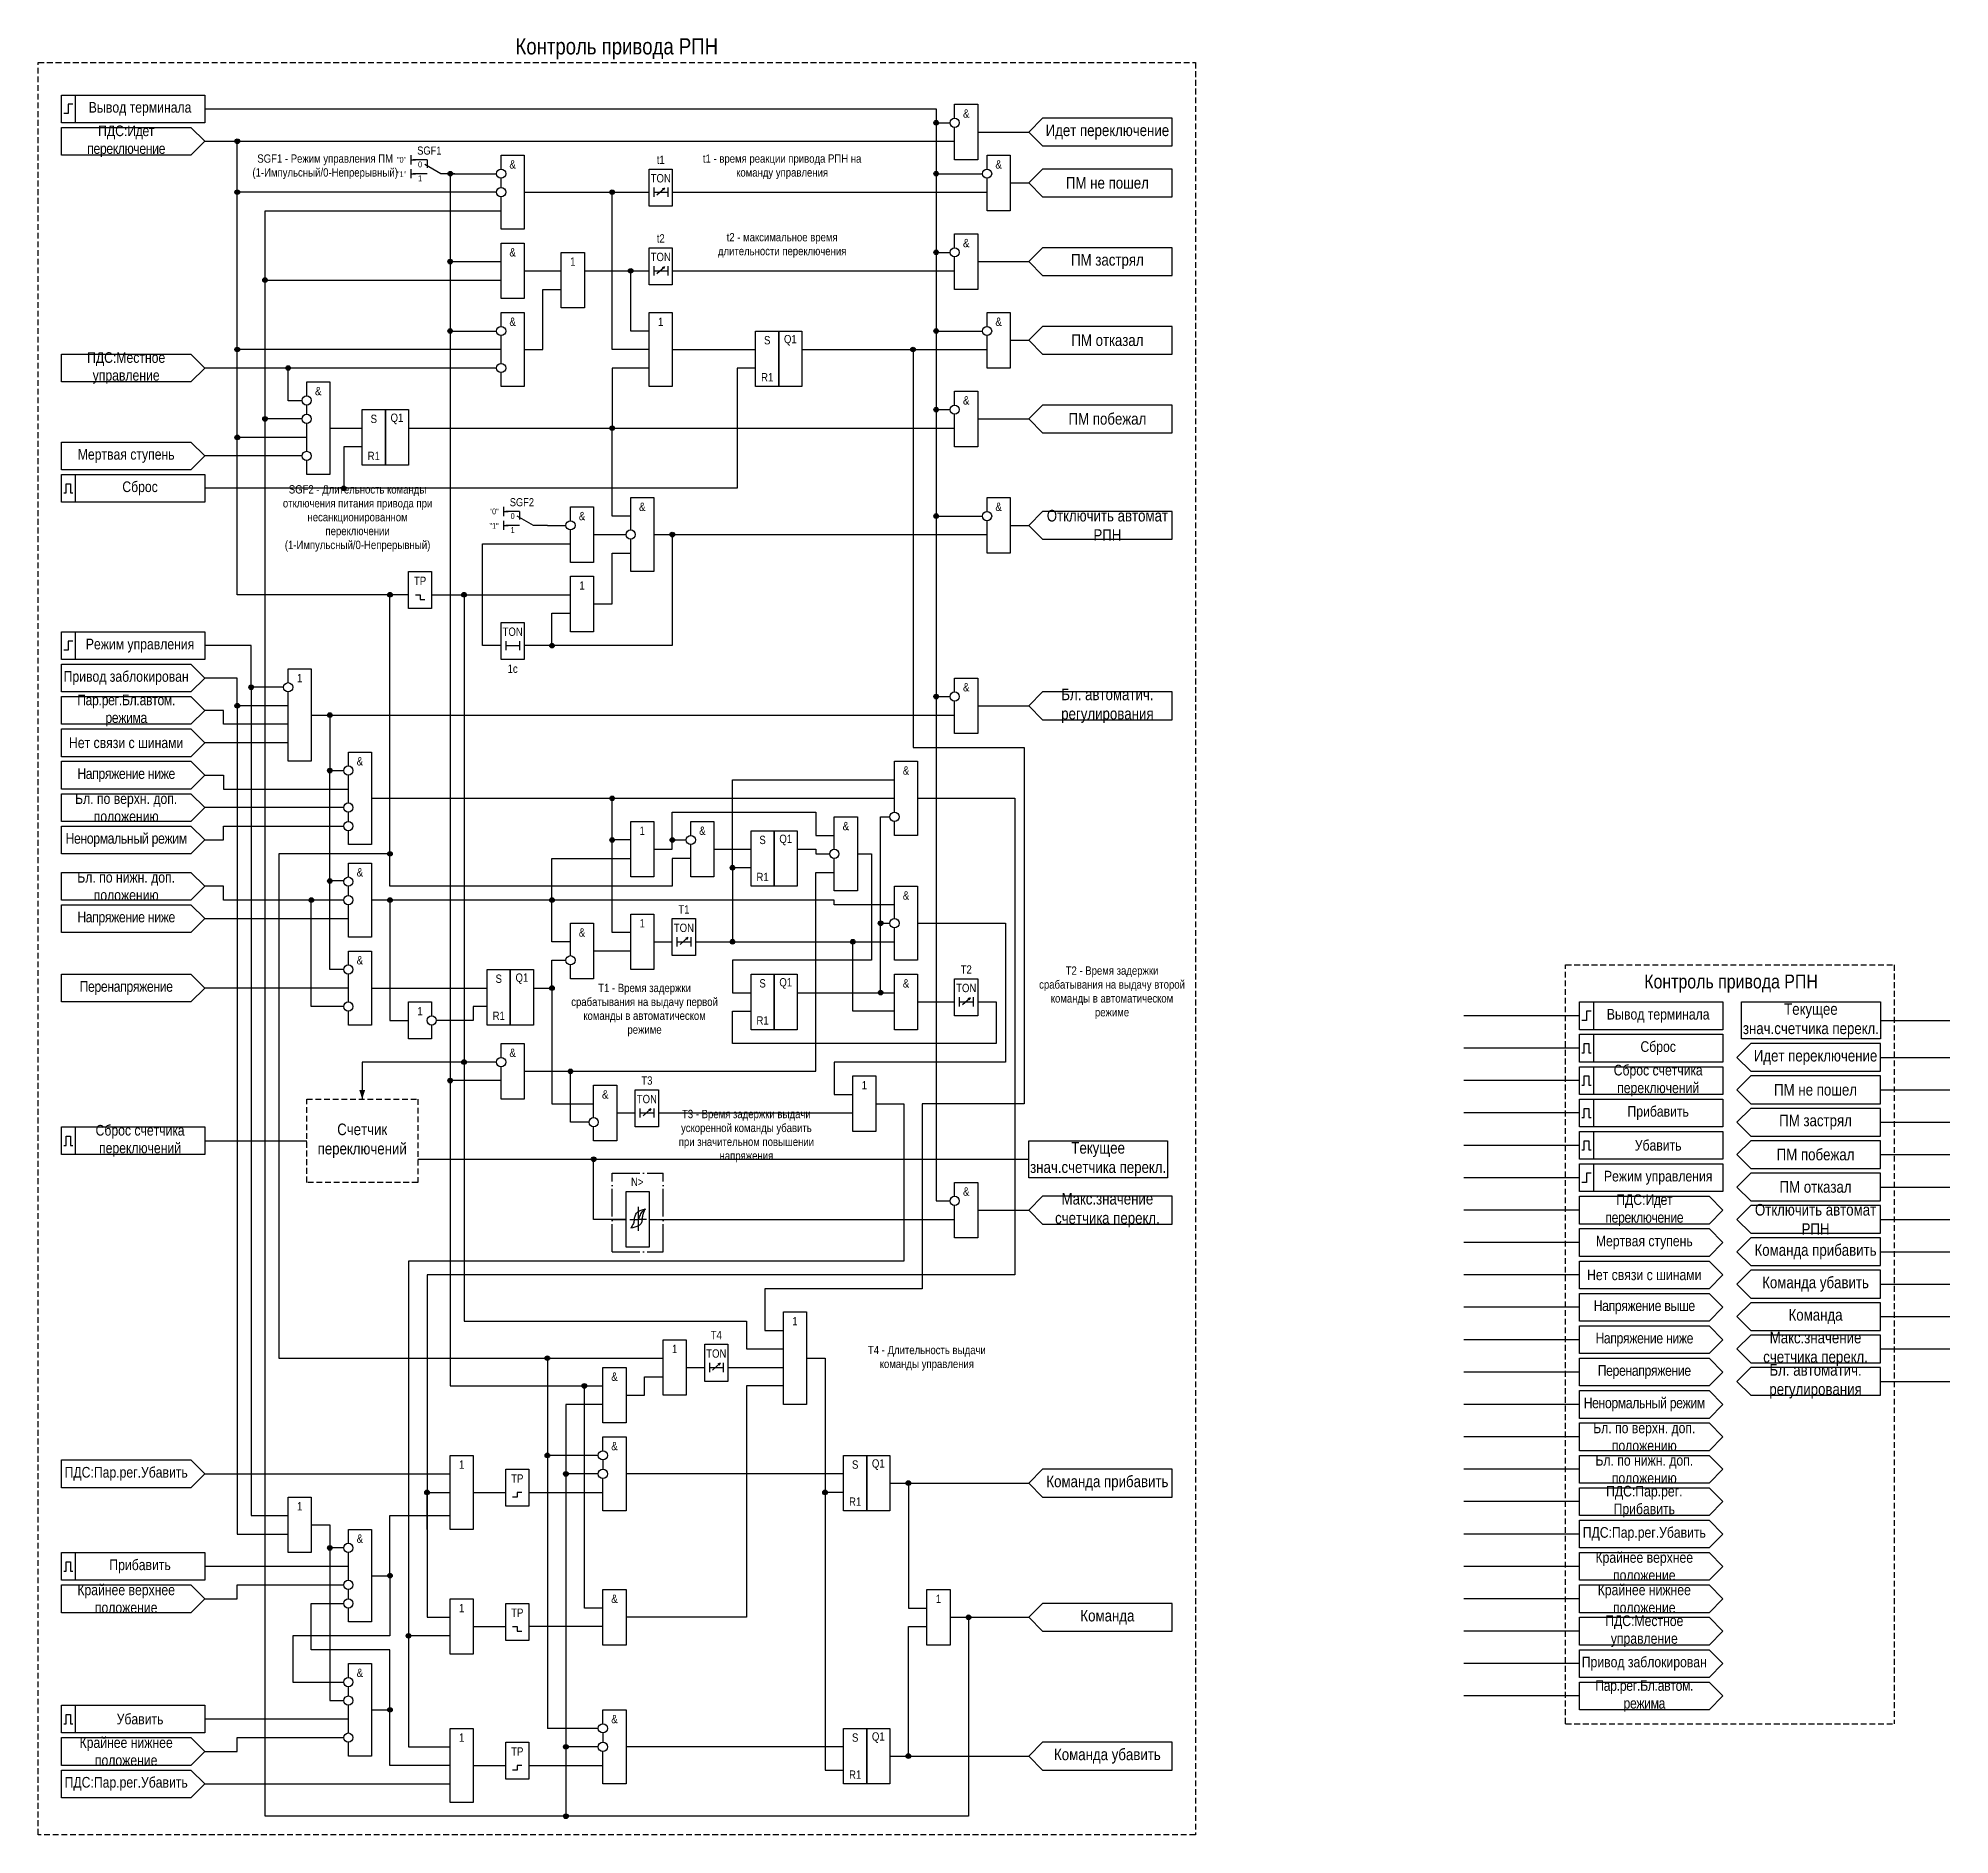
# Model space of a CAD drawing. Header units: millimetres. Extents: x 0 to 413, y 0 to 388.
import ezdxf
from ezdxf.enums import TextEntityAlignment as Align

# ---------------------------------------------------------------- set-up
doc = ezdxf.new("R2010")
doc.units = ezdxf.units.MM
doc.linetypes.add('ACAD_ISO04W100', pattern=[30, 24, -3, 0, -3])
doc.linetypes.add('штриховая2', pattern=[0.375, 0.25, -0.125])
for name, color, linetype in [('0 @ 1 (1)', 7, 'Continuous'), ('0 @ 1 (2)', 7, 'Continuous'), ('Основная', 7, 'Continuous')]:
    doc.layers.add(name, color=color, linetype=linetype)
doc.layers.add('TEXT', color=7, linetype='Continuous', lineweight=25)
doc.styles.add('1.8_Gost_RD', font='ARIALN.TTF', dxfattribs={"height": 1.8})
doc.styles.add('2.5_Gost_RD', font='ARIALN.TTF', dxfattribs={"height": 2.5})
doc.styles.add('3.5_Gost_RD', font='ARIALN.TTF', dxfattribs={"height": 3.5})
doc.styles.add('Вывод', font='ARIALN.TTF', dxfattribs={"height": 2.5})
doc.styles.add('Компонент', font='ARIALN.TTF', dxfattribs={"height": 3.5})

# ---------------------------------------------------------------- blocks, each defined once
blk = doc.blocks.new('Точка')
at = {"ltscale": 100}
h = blk.add_hatch(color=256, dxfattribs=at)
h.dxf.hatch_style = 1
edge = h.paths.add_edge_path()
edge.add_arc((0, 0), 0.5, 0, 360)
blk.add_circle((0, 0), 0.5, dxfattribs=at)
blk = doc.blocks.new('*U958')
at = {"layer": 'Основная', "color": 0}
blk.add_line((0, 0), (7, 4), dxfattribs=at)
at = {"layer": 'Основная', "ltscale": 0.35}
blk.add_line((6, 6), (6, 2.5), dxfattribs=at)
blk = doc.blocks.new('*U985')
at = {"layer": 'Основная', "color": 0}
for p, q in [((-3, 6), (-9, 6)), ((-3, 0), (-9, 0)), ((9, 0), (3, 0))]:
    blk.add_line(p, q, dxfattribs=at)
at = {"layer": 'Основная', "ltscale": 0.25, "xscale": -1}
blk.add_blockref('*U958', (3, 0), dxfattribs=at)
at = {"layer": 'Основная'}
for tag, height, style, p in [('ОУ', 3.5, 'Компонент', (-2, 10)), ('В1', 2.5, 'Вывод', (-14, 6)), ('В2', 2.5, 'Вывод', (-6, 4)), ('В3', 2.5, 'Вывод', (-6, -2))]:
    blk.add_attdef(tag, text='', height=height, dxfattribs=dict(at, style=style)).set_placement(p, align=Align.MIDDLE_CENTER)
blk = doc.blocks.new('*U1019')
at = {"ltscale": 0.25}
blk.add_line((0, 0), (3, 0), dxfattribs=at)
blk.add_lwpolyline([(2, 0, 1.3, 0, 0), (4, 0, 0, 0, 0)], format="xyseb", dxfattribs=at)
blk = doc.blocks.new('*U892')
at = {"layer": 'Основная', "linetype": 'ACAD_ISO04W100', "ltscale": 0.25}
for p, q in [((0, 0), (11, 0)), ((0, -17), (0, 0)), ((11, -17), (11, 0)), ((0, -17), (11, -17))]:
    blk.add_line(p, q, dxfattribs=at)
at = {"layer": 'Основная', "style": 'Компонент'}
blk.add_attdef('ОУ', text='', height=3.5, dxfattribs=at).set_placement((11, 0), align=Align.MIDDLE_CENTER)

msp = doc.modelspace()

# ---------------------------------------------------------------- linework, layer by layer
at = {"ltscale": 100}
for p, q in [((194, 370), (197, 370)), ((203, 368), (214, 368)), ((33, 363), (5, 363)), ((80.5, 363), (80.5, 361)), ((80.5, 362), (81.5, 362)), ((80.5, 360), (80.5, 358)), ((80.5, 359), (81.5, 359)), ((194, 359), (204, 359)), ((210, 357), (214, 357)), ((89, 340), (100, 340)), ((194, 342), (197, 342)), ((203, 340), (214, 340)), ((49, 336), (100, 336)), ((105, 338), (113, 338)), ((118, 338), (132, 338)), ((89, 325), (99, 325)), ((194, 325), (204, 325)), ((210, 323), (214, 323)), ((194, 308), (197, 308)), ((203, 306), (214, 306)), ((100.5, 287), (100.5, 285)), ((100.5, 286), (101.5, 286)), ((194, 285), (204, 285)), ((100.5, 284), (100.5, 282)), ((100.5, 283), (101.5, 283)), ((210, 283), (214, 283)), ((82.5, 267), (83.5, 267)), ((85, 268), (115, 268)), ((194, 246), (197, 246)), ((203, 244), (214, 244)), ((133, 193), (137, 193)), ((190, 180), (198, 180)), ((333, 177), (308, 177)), ((398, 176), (413, 176)), ((333, 170), (308, 170)), ((398, 168), (413, 168)), ((333, 163), (308, 163)), ((398, 161), (413, 161)), ((125, 156), (129, 156)), ((333, 156), (308, 156)), ((398, 154), (413, 154)), ((333, 149), (308, 149)), ((398, 147), (413, 147)), ((398, 147), (413, 147)), ((333, 142), (308, 142)), ((127, 127), (127, 139)), ((127, 139), (132, 139)), ((132, 139), (132, 133)), ((398, 140), (413, 140)), ((398, 140), (413, 140)), ((124, 133), (127, 133)), ((132, 133), (132, 127)), ((333, 135), (308, 135)), ((398, 133), (413, 133)), ((361, 132), (333, 132)), ((132, 127), (127, 127)), ((333, 128), (308, 128)), ((361, 125), (333, 125)), ((398, 126), (413, 126)), ((333, 121), (308, 121)), ((361, 118), (333, 118)), ((398, 119), (413, 119)), ((333, 114), (308, 114)), ((398, 112), (413, 112)), ((361, 111), (333, 111)), ((333, 107), (308, 107)), ((361, 104), (333, 104)), ((398, 105), (413, 105)), ((140, 101), (144, 101)), ((333, 100), (308, 100)), ((361, 97), (333, 97)), ((398, 98), (413, 98)), ((333, 93), (308, 93)), ((361, 90), (333, 90)), ((333, 86), (308, 86)), ((361, 83), (333, 83)), ((333, 79), (308, 79)), ((361, 76), (333, 76)), ((84, 66), (84, 74)), ((84, 74), (89, 74)), ((103.5, 73), (102.5, 73)), ((333, 72), (308, 72)), ((361, 69), (333, 69)), ((333, 65), (308, 65)), ((361, 62), (333, 62)), ((333, 58), (308, 58)), ((361, 55), (333, 55)), ((333, 51), (308, 51)), ((361, 48), (333, 48)), ((103.5, 44), (104.5, 44)), ((333, 44), (308, 44)), ((361, 41), (333, 41)), ((333, 37), (308, 37)), ((361, 34), (333, 34)), ((333, 30), (308, 30)), ((103.5, 14), (102.5, 14))]:
    msp.add_line(p, q, dxfattribs=at)
at = {"color": 7, "ltscale": 100}
for p, q in [((133.67, 354.41), (135.34, 355.9)), ((135.34, 355.9), (134.82, 355.68)), ((135.34, 355.9), (135.08, 355.43)), ((133.67, 337.41), (135.34, 338.9)), ((135.34, 338.9), (134.82, 338.68)), ((135.34, 338.9), (135.08, 338.43)), ((138.67, 192.41), (140.34, 193.9)), ((140.34, 193.9), (139.82, 193.68)), ((140.34, 193.9), (140.08, 193.43)), ((199.67, 179.41), (201.34, 180.9)), ((201.34, 180.9), (200.82, 180.68)), ((201.34, 180.9), (201.08, 180.43)), ((130.67, 155.41), (132.34, 156.9)), ((132.34, 156.9), (131.82, 156.68)), ((132.34, 156.9), (132.08, 156.43)), ((127.79, 133), (129.6, 133)), ((131.42, 133), (129.6, 133)), ((145.67, 100.41), (147.34, 101.9)), ((147.34, 101.9), (146.82, 101.68)), ((147.34, 101.9), (147.08, 101.43))]:
    msp.add_line(p, q, dxfattribs=at)
at = {"linetype": 'штриховая2', "ltscale": 5}
for p, q in [((330, 188), (401, 188)), ((330, 24), (330, 188)), ((401, 188), (401, 24)), ((330, 24), (401, 24))]:
    msp.add_line(p, q, dxfattribs=at)
msp.add_line((129.6, 135.72), (129.6, 130.52))
for points in [[(0, 383), (250, 383), (250, 0), (0, 0)], [(82, 141), (58, 141), (58, 159), (82, 159)]]:
    msp.add_lwpolyline(points, close=True, dxfattribs=at)
at = {"ltscale": 100}
for points in [[(5, 376), (8, 376), (8, 370), (5, 370)], [(5, 376), (36, 376), (36, 370), (5, 370)], [(245, 365), (245, 371), (217, 371), (214, 368), (217, 365)], [(132, 360), (137, 360), (137, 352), (132, 352)], [(245, 354), (245, 360), (217, 360), (214, 357), (217, 354)], [(132, 343), (137, 343), (137, 335), (132, 335)], [(245, 337), (245, 343), (217, 343), (214, 340), (217, 337)], [(155, 325), (160, 325), (160, 313), (155, 313)], [(160, 325), (165, 325), (165, 313), (160, 313)], [(245, 320), (245, 326), (217, 326), (214, 323), (217, 320)], [(70, 308), (75, 308), (75, 296), (70, 296)], [(75, 308), (80, 308), (80, 296), (75, 296)], [(245, 303), (245, 309), (217, 309), (214, 306), (217, 303)], [(5, 294), (8, 294), (8, 288), (5, 288)], [(5, 294), (36, 294), (36, 288), (5, 288)], [(245, 280), (245, 286), (217, 286), (214, 283), (217, 280)], [(80, 273), (85, 273), (85, 265), (80, 265)], [(100, 262), (105, 262), (105, 254), (100, 254)], [(5, 260), (8, 260), (8, 254), (5, 254)], [(5, 260), (36, 260), (36, 254), (5, 254)], [(245, 241), (245, 247), (217, 247), (214, 244), (217, 241)], [(154, 217), (159, 217), (159, 205), (154, 205)], [(159, 217), (164, 217), (164, 205), (159, 205)], [(137, 198), (142, 198), (142, 190), (137, 190)], [(97, 187), (102, 187), (102, 175), (97, 175)], [(102, 187), (107, 187), (107, 175), (102, 175)], [(154, 186), (159, 186), (159, 174), (154, 174)], [(159, 186), (164, 186), (164, 174), (159, 174)], [(198, 185), (203, 185), (203, 177), (198, 177)], [(333, 180), (336, 180), (336, 174), (333, 174)], [(333, 180), (364, 180), (364, 174), (333, 174)], [(368, 180), (398, 180), (398, 172), (368, 172)], [(333, 173), (336, 173), (336, 167), (333, 167)], [(333, 173), (364, 173), (364, 167), (333, 167)], [(398, 165), (398, 171), (370, 171), (367, 168), (370, 165)], [(333, 166), (336, 166), (336, 160), (333, 160)], [(333, 166), (364, 166), (364, 160), (333, 160)], [(398, 158), (398, 164), (370, 164), (367, 161), (370, 158)], [(129, 161), (134, 161), (134, 153), (129, 153)], [(333, 159), (336, 159), (336, 153), (333, 153)], [(333, 159), (364, 159), (364, 153), (333, 153)], [(398, 151), (398, 157), (370, 157), (367, 154), (370, 151)], [(5, 153), (8, 153), (8, 147), (5, 147)], [(5, 153), (36, 153), (36, 147), (5, 147)], [(214, 150), (244, 150), (244, 142), (214, 142)], [(333, 152), (336, 152), (336, 146), (333, 146)], [(333, 152), (364, 152), (364, 146), (333, 146)], [(398, 144), (398, 150), (370, 150), (367, 147), (370, 144)], [(333, 145), (336, 145), (336, 139), (333, 139)], [(333, 145), (364, 145), (364, 139), (333, 139)], [(398, 137), (398, 143), (370, 143), (367, 140), (370, 137)], [(245, 132), (245, 138), (217, 138), (214, 135), (217, 132)], [(398, 130), (398, 136), (370, 136), (367, 133), (370, 130)], [(398, 123), (398, 129), (370, 129), (367, 126), (370, 123)], [(398, 116), (398, 122), (370, 122), (367, 119), (370, 116)], [(398, 109), (398, 115), (370, 115), (367, 112), (370, 109)], [(398, 102), (398, 108), (370, 108), (367, 105), (370, 102)], [(144, 106), (149, 106), (149, 98), (144, 98)], [(398, 95), (398, 101), (370, 101), (367, 98), (370, 95)], [(101, 79), (106, 79), (106, 71), (101, 71)], [(174, 82), (179, 82), (179, 70), (174, 70)], [(179, 82), (184, 82), (184, 70), (179, 70)], [(245, 73), (245, 79), (217, 79), (214, 76), (217, 73)], [(5, 61), (8, 61), (8, 55), (5, 55)], [(5, 61), (36, 61), (36, 55), (5, 55)], [(101, 50), (106, 50), (106, 42), (101, 42)], [(245, 44), (245, 50), (217, 50), (214, 47), (217, 44)], [(5, 28), (36, 28), (36, 22), (5, 22)], [(5, 28), (8, 28), (8, 22), (5, 22)], [(174, 23), (179, 23), (179, 11), (174, 11)], [(179, 23), (184, 23), (184, 11), (179, 11)], [(101, 20), (106, 20), (106, 12), (101, 12)], [(245, 14), (245, 20), (217, 20), (214, 17), (217, 14)]]:
    msp.add_lwpolyline(points, close=True, dxfattribs=at)
at = {"lineweight": 30, "ltscale": 100}
for points in [[(7.5, 374), (6.5, 374), (6.5, 372), (5.5, 372)], [(5.5, 290), (6, 290), (6, 292), (7, 292), (7, 290), (7.5, 290)], [(7.5, 258), (6.5, 258), (6.5, 256), (5.5, 256)], [(335.5, 178), (334.5, 178), (334.5, 176), (333.5, 176)], [(333.5, 169), (334, 169), (334, 171), (335, 171), (335, 169), (335.5, 169)], [(333.5, 162), (334, 162), (334, 164), (335, 164), (335, 162), (335.5, 162)], [(333.5, 155), (334, 155), (334, 157), (335, 157), (335, 155), (335.5, 155)], [(5.5, 149), (6, 149), (6, 151), (7, 151), (7, 149), (7.5, 149)], [(333.5, 148), (334, 148), (334, 150), (335, 150), (335, 148), (335.5, 148)], [(335.5, 143), (334.5, 143), (334.5, 141), (333.5, 141)], [(5.5, 57), (6, 57), (6, 59), (7, 59), (7, 57), (7.5, 57)], [(5.5, 24), (6, 24), (6, 26), (7, 26), (7, 24), (7.5, 24)]]:
    msp.add_lwpolyline(points, dxfattribs=at)
at = {"ltscale": 100}
for points in [[(36, 373), (194, 373), (194, 137), (197, 137)], [(198, 371), (198, 374), (203, 374), (203, 362), (198, 362), (198, 368)], [(5, 369), (33, 369), (36, 366), (33, 363), (5, 363), (5, 369)], [(198, 368), (198, 369)], [(36, 366), (198, 366)], [(99, 355), (43, 355), (43, 366)], [(100, 360), (100, 363), (105, 363), (105, 347), (100, 347), (100, 354)], [(205, 360), (205, 363), (210, 363), (210, 351), (205, 351), (205, 357)], [(89, 359), (99, 359)], [(89, 359), (89, 97), (122, 97)], [(100, 357), (100, 358)], [(100, 356), (100, 357)], [(133, 356), (133, 354)], [(136, 356), (136, 354)], [(205, 357), (205, 358)], [(100, 321), (43, 321), (43, 355)], [(105, 355), (132, 355)], [(132, 321), (124, 321), (124, 355)], [(133, 355), (136, 355)], [(137, 355), (205, 355)], [(201, 47), (201, 4), (49, 4), (49, 351), (100, 351)], [(100, 338), (100, 344), (105, 344), (105, 332), (100, 332), (100, 338)], [(198, 343), (198, 346), (203, 346), (203, 334), (198, 334), (198, 340)], [(113, 336), (113, 342), (118, 342), (118, 330), (113, 330), (113, 336)], [(133, 339), (133, 337)], [(136, 339), (136, 337)], [(198, 340), (198, 341)], [(132, 325), (128, 325), (128, 338)], [(133, 338), (136, 338)], [(137, 338), (198, 338)], [(105, 321), (109, 321), (109, 334), (113, 334)], [(100, 326), (100, 329), (105, 329), (105, 313), (100, 313), (100, 316)], [(132, 323), (132, 329), (137, 329), (137, 313), (132, 313), (132, 323)], [(205, 326), (205, 329), (210, 329), (210, 317), (205, 317), (205, 323)], [(100, 323), (100, 324)], [(100, 318), (100, 323)], [(205, 323), (205, 324)], [(5, 320), (33, 320), (36, 317), (33, 314), (5, 314), (5, 320)], [(58, 302), (43, 302), (43, 321)], [(137, 321), (155, 321)], [(189, 321), (189, 235), (213, 235), (213, 158), (191, 158), (191, 118), (157, 118), (157, 109), (161, 109)], [(165, 321), (205, 321)], [(99, 317), (36, 317)], [(57, 309.94), (54, 309.94), (54, 317)], [(58, 311), (58, 314), (63, 314), (63, 294), (58, 294), (58, 297)], [(155, 317), (151, 317), (151, 291), (66, 291)], [(132, 317), (124, 317), (124, 304)], [(198, 309), (198, 312), (203, 312), (203, 300), (198, 300), (198, 306)], [(57, 306), (49, 306)], [(58, 308), (58, 309)], [(58, 307), (58, 308)], [(198, 306), (198, 307)], [(80, 268), (43, 268), (43, 302)], [(58, 299), (58, 305)], [(63, 304), (70, 304)], [(80, 304), (198, 304)], [(128, 285), (124, 285), (124, 304)], [(5, 301), (33, 301), (36, 298), (33, 295), (5, 295), (5, 301)], [(70, 300), (66, 300), (66, 291), (36, 291)], [(57, 298), (36, 298)], [(115, 284), (115, 287), (120, 287), (120, 275), (115, 275), (115, 281)], [(128, 283), (128, 289), (133, 289), (133, 273), (128, 273), (128, 280)], [(205, 286), (205, 289), (210, 289), (210, 277), (205, 277), (205, 283)], [(110, 283), (114, 283)], [(133, 281), (137, 281), (137, 257), (111, 257), (111, 264), (115, 264)], [(115, 281), (115, 282)], [(120, 281), (127, 281)], [(128, 282), (128, 283)], [(137, 281), (205, 281)], [(205, 283), (205, 284)], [(100, 257), (96, 257), (96, 279), (115, 279)], [(120, 266), (124, 266), (124, 277), (128, 277)], [(115, 266), (115, 272), (120, 272), (120, 260), (115, 260), (115, 266)], [(141, 211), (137, 211), (137, 205), (76, 205), (76, 268)], [(81.5, 268), (82.5, 268)], [(82.5, 268), (82.5, 267)], [(92, 268), (92, 111), (153, 111), (153, 105), (161, 105)], [(53, 248), (46, 248), (46, 257), (36, 257)], [(101, 258), (101, 256)], [(101, 257), (104, 257)], [(104, 258), (104, 256)], [(111, 257), (105, 257)], [(5, 253), (33, 253), (36, 250), (33, 247), (5, 247), (5, 253)], [(54, 249), (54, 252), (59, 252), (59, 232), (54, 232), (54, 246)], [(54, 244), (43, 244), (43, 250), (36, 250)], [(46, 248), (46, 69), (54, 69)], [(198, 247), (198, 250), (203, 250), (203, 238), (198, 238), (198, 244)], [(5, 246), (33, 246), (36, 243), (33, 240), (5, 240), (5, 246)], [(43, 244), (43, 65), (54, 65)], [(54, 246), (54, 247)], [(198, 244), (198, 245)], [(54, 240), (40, 240), (40, 243), (36, 243)], [(59, 242), (198, 242)], [(63, 242), (63, 230), (66, 230)], [(5, 239), (33, 239), (36, 236), (33, 233), (5, 233), (5, 239)], [(54, 236), (36, 236)], [(5, 232), (33, 232), (36, 229), (33, 226), (5, 226), (5, 232)], [(67, 231), (67, 234), (72, 234), (72, 214), (67, 214), (67, 217)], [(185, 226), (185, 232), (190, 232), (190, 216), (185, 216), (185, 219)], [(36, 229), (40, 229), (40, 226), (67, 226)], [(66.01, 206.14), (63, 206.14), (63, 230)], [(67, 228), (67, 229)], [(67, 223), (67, 228)], [(150, 209), (150, 228), (185, 228)], [(5, 225), (33, 225), (36, 222), (33, 219), (5, 219), (5, 225)], [(72, 224), (185, 224)], [(190, 224), (211, 224), (211, 121), (84, 121), (84, 47), (89, 47)], [(128, 195), (124, 195), (124, 224)], [(185, 221), (185, 226)], [(66, 222), (36, 222)], [(67, 219), (67, 221)], [(128, 213), (128, 219), (133, 219), (133, 207), (128, 207), (128, 213)], [(137, 215), (137, 221), (168, 221), (168, 216), (172, 216)], [(141, 216), (141, 219), (146, 219), (146, 207), (141, 207), (141, 213)], [(164, 182), (182, 182), (182, 220), (184, 220)], [(172, 213), (172, 220), (177, 220), (177, 204), (172, 204), (172, 211)], [(5, 218), (33, 218), (36, 215), (33, 212), (5, 212), (5, 218)], [(36, 215), (40, 215), (40, 218), (66, 218)], [(128, 215), (124, 215)], [(133, 213), (137, 213), (137, 215), (140, 215)], [(76, 212), (52, 212), (52, 103), (135, 103)], [(111, 202), (111, 211), (128, 211)], [(141, 213), (141, 214)], [(146, 213), (154, 213)], [(177, 212), (180, 212), (180, 189), (150, 189), (150, 182), (154, 182)], [(164, 213), (168, 213), (168, 212), (171, 212)], [(5, 208), (33, 208), (36, 205), (33, 202), (5, 202), (5, 208)], [(67, 207), (67, 210), (72, 210), (72, 194), (67, 194), (67, 201)], [(105, 165), (168, 165), (168, 208), (172, 208)], [(154, 209), (150, 209), (150, 193)], [(66, 202), (40, 202), (40, 205), (36, 205)], [(66, 187), (63, 187), (63, 206.14)], [(67, 204), (67, 205)], [(67, 203), (67, 204)], [(185, 198), (185, 205), (190, 205), (190, 189), (185, 189), (185, 196)], [(5, 201), (33, 201), (36, 198), (33, 195), (5, 195), (5, 201)], [(66, 179), (59, 179), (59, 202)], [(185, 201), (172, 201), (172, 202), (72, 202)], [(76, 202), (76, 176), (80, 176)], [(115, 193), (111, 193), (111, 202)], [(128, 193), (128, 199), (133, 199), (133, 187), (128, 187), (128, 193)], [(36, 198), (67, 198)], [(115, 191), (115, 197), (120, 197), (120, 185), (115, 185), (115, 188)], [(190, 197), (209, 197), (209, 167), (172, 167), (172, 160), (176, 160)], [(182, 197), (184, 197)], [(67, 188), (67, 191), (72, 191), (72, 175), (67, 175), (67, 178)], [(115, 190), (115, 191)], [(128, 191), (120, 191)], [(138, 194), (138, 192)], [(138, 193), (141, 193)], [(141, 194), (141, 192)], [(142, 193), (185, 193)], [(185, 178), (176, 178), (176, 193)], [(5, 186), (33, 186), (36, 183), (33, 180), (5, 180), (5, 186)], [(67, 185), (67, 186)], [(107, 183), (111, 183), (111, 189), (114, 189)], [(185, 180), (185, 186), (190, 186), (190, 174), (185, 174), (185, 180)], [(67, 183), (36, 183)], [(67, 180), (67, 185)], [(72, 183), (97, 183)], [(111, 183), (111, 158), (120, 158)], [(182, 182), (185, 182)], [(80, 176), (80, 180), (85, 180), (85, 177)], [(97, 179), (94, 179), (94, 176), (86, 176)], [(203, 180), (207, 180), (207, 171), (150, 171), (150, 178), (154, 178)], [(199, 181), (199, 179)], [(199, 180), (202, 180)], [(202, 181), (202, 179)], [(85, 175), (85, 172), (80, 172), (80, 176)], [(100, 168), (100, 171), (105, 171), (105, 159), (100, 159), (100, 165)], [(92, 167), (70, 167), (70, 159)], [(99, 167), (92, 167)], [(100, 165), (100, 166)], [(100, 163), (89, 163)], [(119, 154), (115, 154), (115, 165)], [(120, 155), (120, 162), (125, 162), (125, 150), (120, 150), (120, 153)], [(176, 158), (176, 164), (181, 164), (181, 152), (176, 152), (176, 158)], [(181, 158), (187, 158), (187, 124), (80, 124), (80, 19), (89, 19)], [(130, 157), (130, 155)], [(133, 157), (133, 155)], [(130, 156), (133, 156)], [(134, 156), (176, 156)], [(36, 150), (58, 150)], [(82, 146), (214, 146)], [(127, 133), (120, 133), (120, 146)], [(198, 138), (198, 141), (203, 141), (203, 129), (198, 129), (198, 136)], [(333, 138), (361, 138), (364, 135), (361, 132), (333, 132), (333, 138)], [(132, 133), (198, 133)], [(203, 135), (214, 135)], [(333, 131), (361, 131), (364, 128), (361, 125), (333, 125), (333, 131)], [(333, 124), (361, 124), (364, 121), (361, 118), (333, 118), (333, 124)], [(333, 117), (361, 117), (364, 114), (361, 111), (333, 111), (333, 117)], [(161, 107), (161, 113), (166, 113), (166, 93), (161, 93), (161, 107)], [(333, 110), (361, 110), (364, 107), (361, 104), (333, 104), (333, 110)], [(135, 101), (135, 107), (140, 107), (140, 95), (135, 95), (135, 101)], [(110, 103), (110, 23)], [(122, 95), (122, 101), (127, 101), (127, 89), (122, 89), (122, 95)], [(145, 102), (145, 100)], [(145, 101), (148, 101)], [(148, 102), (148, 100)], [(149, 101), (161, 101)], [(166, 103), (170, 103), (170, 14), (174, 14)], [(333, 103), (361, 103), (364, 100), (361, 97), (333, 97), (333, 103)], [(122, 49), (118, 49), (118, 97)], [(127, 95), (131, 95), (131, 99), (135, 99)], [(161, 97), (153, 97), (153, 47), (127, 47)], [(333, 96), (361, 96), (364, 93), (361, 90), (333, 90), (333, 96)], [(122, 93), (114, 93), (114, 4)], [(333, 89), (361, 89), (364, 86), (361, 83), (333, 83), (333, 89)], [(122, 83), (122, 86), (127, 86), (127, 70), (122, 70), (122, 77)], [(5, 81), (33, 81), (36, 78), (33, 75), (5, 75), (5, 81)], [(89, 78), (89, 82), (94, 82), (94, 66), (89, 66), (89, 78)], [(121, 82), (110, 82)], [(122, 81), (122, 79)], [(333, 82), (361, 82), (364, 79), (361, 76), (333, 76), (333, 82)], [(36, 78), (89, 78)], [(121, 78), (114, 78)], [(174, 78), (127, 78)], [(184, 76), (214, 76)], [(188, 76), (188, 49), (192, 49)], [(333, 75), (361, 75), (364, 72), (361, 69), (333, 69), (333, 75)], [(54, 67), (54, 73), (59, 73), (59, 61), (54, 61), (54, 67)], [(94, 74), (101, 74)], [(103.5, 74), (103.5, 73)], [(103.5, 74), (103.5, 73)], [(104.5, 74), (103.5, 74)], [(106, 74), (122, 74)], [(174, 74), (170, 74)], [(59, 67), (63, 67), (63, 29), (66, 29)], [(76, 56), (76, 69), (89, 69)], [(333, 68), (361, 68), (364, 65), (361, 62), (333, 62), (333, 68)], [(66, 62), (63, 62)], [(67, 63), (67, 66), (72, 66), (72, 46), (67, 46), (67, 49)], [(67, 58), (36, 58)], [(67, 60), (67, 61)], [(67, 55), (67, 60)], [(333, 61), (361, 61), (364, 58), (361, 55), (333, 55), (333, 61)], [(5, 54), (33, 54), (36, 51), (33, 48), (5, 48), (5, 54)], [(36, 51), (43, 51), (43, 54), (66, 54)], [(72, 56), (76, 56), (76, 43), (55, 43), (55, 33), (66, 33)], [(333, 54), (361, 54), (364, 51), (361, 48), (333, 48), (333, 54)], [(72, 27), (76, 27), (76, 40), (59, 40), (59, 50), (66, 50)], [(67, 51), (67, 53)], [(89, 45), (89, 51), (94, 51), (94, 39), (89, 39), (89, 45)], [(122, 47), (122, 53), (127, 53), (127, 41), (122, 41), (122, 47)], [(192, 47), (192, 53), (197, 53), (197, 41), (192, 41), (192, 47)], [(122, 49), (118, 49)], [(197, 47), (214, 47)], [(333, 47), (361, 47), (364, 44), (361, 41), (333, 41), (333, 47)], [(89, 43), (80, 43)], [(94, 45), (101, 45)], [(102.5, 45), (103.5, 45)], [(103.5, 45), (103.5, 44)], [(122, 45), (106, 45)], [(188, 17), (188, 45), (192, 45)], [(333, 40), (361, 40), (364, 37), (361, 34), (333, 34), (333, 40)], [(67, 34), (67, 37), (72, 37), (72, 17), (67, 17), (67, 20)], [(67, 30), (67, 32)], [(333, 33), (361, 33), (364, 30), (361, 27), (333, 27), (333, 33)], [(67, 25), (36, 25)], [(67, 22), (67, 28)], [(89, 15), (76, 15), (76, 27)], [(122, 24), (122, 27), (127, 27), (127, 11), (122, 11), (122, 18)], [(5, 21), (33, 21), (36, 18), (33, 15), (5, 15), (5, 21)], [(36, 18), (43, 18), (43, 21), (66, 21)], [(89, 19), (89, 23), (94, 23), (94, 7), (89, 7), (89, 19)], [(121, 23), (110, 23)], [(122, 22), (122, 20)], [(121, 19), (114, 19)], [(174, 19), (127, 19)], [(184, 17), (214, 17)], [(5, 14), (33, 14), (36, 11), (33, 8), (5, 8), (5, 14)], [(94, 15), (101, 15)], [(103.5, 15), (103.5, 14)], [(103.5, 15), (103.5, 14)], [(104.5, 15), (103.5, 15)], [(106, 15), (122, 15)], [(36, 11), (89, 11)]]:
    msp.add_lwpolyline(points, dxfattribs=at)
for centre in [(198, 370), (100, 359), (205, 359), (100, 355), (198, 342), (100, 325), (205, 325), (100, 317), (58, 310), (58, 306), (198, 308), (58, 298), (205, 285), (115, 283), (128, 281), (54, 248), (198, 246), (67, 230), (67, 222), (67, 218), (185, 220), (141, 215), (172, 212), (67, 206), (67, 202), (185, 197), (115, 189), (67, 187), (67, 179), (85, 176), (100, 167), (120, 154), (198, 137), (122, 82), (122, 78), (67, 62), (67, 54), (67, 50), (67, 33), (67, 29), (67, 21), (122, 23), (122, 19)]:
    msp.add_circle(centre, 1, dxfattribs=at)
for points in [[(128.8, 132.92), (128.6, 132.13), (128, 131.12)], [(130.48, 132.92), (130.25, 132.13), (129.76, 131.67), (128, 131.12)], [(128.8, 132.92), (128.95, 133.71), (129.44, 134.54), (131.2, 135.26)], [(129.6, 133), (130, 133.72), (130.47, 134.6), (131.2, 135.26)], [(130.48, 132.92), (130.6, 133.71), (130.81, 134.54), (131.2, 135.26)]]:
    msp.add_spline(points, degree=3)

# ---------------------------------------------------------------- block references
for p in [(194, 370), (43, 366), (89.03, 359), (194, 359), (43, 355), (124, 355), (89, 340), (194, 342), (49, 336), (128, 338), (89, 325), (194, 325), (43, 321), (189, 321), (54, 317), (49, 306), (194, 308), (43, 302), (124, 304), (66, 291), (194, 285), (137, 281), (76, 268), (92, 268), (111, 257), (46, 248), (43, 244), (194, 246), (63, 242), (63, 230), (124, 224), (124, 215), (137, 215), (76, 212), (63, 206.14), (150, 209), (59, 202), (76, 202), (111, 202), (182, 197), (150, 193), (176, 193), (111, 183), (182, 182), (92, 167), (115, 165), (89, 163), (120, 146), (110, 103), (118, 97), (110, 82), (114, 78), (84, 74), (170, 74), (188, 76), (63, 62), (76, 56), (201, 47), (80, 43), (76, 27), (114, 19), (188, 17), (114, 4)]:
    msp.add_blockref('Точка', p, dxfattribs=at)
at = {"ltscale": 0.35, "rotation": 270}
msp.add_blockref('*U1019', (70, 163), dxfattribs=at)
at = {"layer": 'Основная', "ltscale": 0.25, "xscale": 0.5, "yscale": 0.5, "zscale": 0.5}
for p, values in [((85.5, 359), {'ОУ': 'SGF1', 'В1': '"0"', 'В2': '0', 'В3': '1'}), ((105.5, 283), {'ОУ': 'SGF2', 'В1': '"0"', 'В2': '0', 'В3': '1'})]:
    msp.add_blockref('*U985', p, dxfattribs=at).add_auto_attribs(values)
at = {"layer": 'Основная', "ltscale": 0.25}
msp.add_blockref('*U892', (124, 143), dxfattribs=at)

# ---------------------------------------------------------------- texts
at = {"color": 30, "style": '3.5_Gost_RD'}
msp.add_text('Контроль привода РПН', height=3, dxfattribs=at).set_placement((347, 182.92))
at = {"color": 0, "ltscale": 100, "char_height": 2.3, "width": 28, "attachment_point": 5, "style": '2.5_Gost_RD'}
for s, insert in [('{\\C256;Вывод терминала}', (22, 373)), ('{\\C256;Вывод терминала}', (350, 177)), ('{\\C256;Прибавить}', (350, 156)), ('{\\C256;Прибавить}', (22, 58)), ('{\\C256;Убавить}', (22, 25))]:
    msp.add_mtext(s, dxfattribs=dict(at, insert=insert))
at = {"ltscale": 100, "attachment_point": 5, "style": '2.5_Gost_RD'}
for s, insert, char_height, width in [('Идет переключение', (231, 368), 2.5, 28), ('t1', (134.5, 362), 1.8, 5), ('TON', (134.5, 358), 1.8, 5), ('ПМ не пошел', (231, 357), 2.5, 28), ('t2', (134.5, 345), 1.8, 5), ('TON', (134.5, 341), 1.8, 5), ('ПМ застрял', (231, 340), 2.5, 28), ('S', (157.5, 323), 1.8, 5), ('Q1', (162.5, 323), 1.8, 5), ('ПМ отказал', (231, 323), 2.5, 28), ('R1', (157.5, 315), 1.8, 5), ('S', (72.5, 306), 1.8, 5), ('Q1', (77.5, 306), 1.8, 5), ('ПМ побежал', (231, 306), 2.5, 28), ('R1', (72.5, 298), 1.8, 5), ('Отключить автомат РПН', (231, 283), 2.5, 28), ('TON', (102.5, 260), 1.8, 5), ('1с', (102.5, 252), 1.8, 5), ('Бл. автоматич. регулирования', (231, 244), 2.5, 28), ('S', (156.5, 215), 1.8, 5), ('Q1', (161.5, 215), 1.8, 5), ('R1', (156.5, 207), 1.8, 5), ('T1', (139.5, 200), 1.8, 5), ('TON', (139.5, 196), 1.8, 5), ('S', (99.5, 185), 1.8, 5), ('Q1', (104.5, 185), 1.8, 5), ('T2', (200.5, 187), 1.8, 5), ('S', (156.5, 184), 1.8, 5), ('Q1', (161.5, 184), 1.8, 5), ('TON', (200.5, 183), 1.8, 5), ('R1', (99.5, 177), 1.8, 5), ('Текущее знач.счетчика перекл.', (383, 176), 2.5, 30), ('R1', (156.5, 176), 1.8, 5), ('Идет переключение', (384, 168), 2.5, 28), ('T3', (131.5, 163), 1.8, 5), ('ПМ не пошел', (384, 161), 2.5, 28), ('TON', (131.5, 159), 1.8, 5), ('ПМ застрял', (384, 154), 2.5, 28), ('Текущее знач.счетчика перекл.', (229, 146), 2.5, 30), ('ПМ побежал', (384, 147), 2.5, 28), ('ПМ отказал', (384, 140), 2.5, 28), ('Макс.значение счетчика перекл.', (231, 135), 2.5, 28), ('Отключить автомат РПН', (384, 133), 2.5, 28), ('Команда прибавить', (384, 126), 2.5, 28), ('Команда убавить', (384, 119), 2.5, 28), ('Команда', (384, 112), 2.5, 28), ('T4', (146.5, 108), 1.8, 5), ('Макс.значение счетчика перекл.', (384, 105), 2.5, 28), ('TON', (146.5, 104), 1.8, 5), ('Бл. автоматич. регулирования', (384, 98), 2.5, 28), ('S', (176.5, 80), 1.8, 5), ('Q1', (181.5, 80), 1.8, 5), ('Команда прибавить', (231, 76), 2.5, 28), ('R1', (176.5, 72), 1.8, 5), ('Команда', (231, 47), 2.5, 28), ('S', (176.5, 21), 1.8, 5), ('Q1', (181.5, 21), 1.8, 5), ('Команда убавить', (231, 17), 2.5, 28), ('R1', (176.5, 13), 1.8, 5)]:
    msp.add_mtext(s, dxfattribs=dict(at, insert=insert, char_height=char_height, width=width))
at = {"color": 2, "ltscale": 100, "char_height": 2.3, "width": 28, "attachment_point": 5, "style": '2.5_Gost_RD'}
for s, insert in [('{\\C256;Сброс}', (22, 291)), ('{\\C256;Сброс}', (350, 170)), ('{\\C256;Сброс счетчика переключений}', (350, 163)), ('{\\C256;Сброс счетчика переключений}', (22, 150))]:
    msp.add_mtext(s, dxfattribs=dict(at, insert=insert))
at = {"layer": '0 @ 1 (1)', "ltscale": 100, "char_height": 1.8, "width": 5, "attachment_point": 5, "style": '2.5_Gost_RD'}
for s, insert in [('&', (200.5, 372)), ('&', (102.5, 361)), ('&', (207.5, 361)), ('&', (102.5, 342)), ('&', (200.5, 344)), ('1', (115.5, 340)), ('&', (102.5, 327)), ('1', (134.5, 327)), ('&', (207.5, 327)), ('&', (60.5, 312)), ('&', (200.5, 310)), ('&', (117.5, 285)), ('&', (130.5, 287)), ('&', (207.5, 287)), ('TP', (82.5, 271)), ('1', (117.5, 270)), ('1', (56.5, 250)), ('&', (200.5, 248)), ('&', (69.5, 232)), ('&', (187.5, 230)), ('&', (174.5, 218)), ('1', (130.5, 217)), ('&', (143.5, 217)), ('&', (69.5, 208)), ('&', (187.5, 203)), ('&', (117.5, 195)), ('1', (130.5, 197)), ('&', (69.5, 189)), ('&', (187.5, 184)), ('1', (82.5, 178)), ('&', (102.5, 169)), ('1', (178.5, 162)), ('&', (122.5, 160)), ('&', (200.5, 139)), ('1', (163.5, 111)), ('1', (137.5, 105)), ('&', (124.5, 99)), ('&', (124.5, 84)), ('1', (91.5, 80)), ('TP', (103.5, 77)), ('1', (56.5, 71)), ('&', (69.5, 64)), ('1', (91.5, 49)), ('&', (124.5, 51)), ('1', (194.5, 51)), ('TP', (103.5, 48)), ('&', (69.5, 35)), ('&', (124.5, 25)), ('1', (91.5, 21)), ('TP', (103.5, 18))]:
    msp.add_mtext(s, dxfattribs=dict(at, insert=insert))
at = {"layer": '0 @ 1 (2)', "ltscale": 100, "char_height": 1.25, "attachment_point": 1, "style": '3.5_Gost_RD'}
for insert in [(77.5, 359.5), (97.5, 283.5)]:
    msp.add_mtext_dynamic_manual_height_columns('"1"', width=2, gutter_width=17.5, heights=[0], dxfattribs=dict(at, insert=insert))
at = {"layer": '0 @ 1 (2)', "color": 7, "ltscale": 100, "insert": (127, 142), "char_height": 1.8, "attachment_point": 1, "style": '1.8_Gost_RD'}
msp.add_mtext_dynamic_manual_height_columns('{\\W1.86398; }N>', width=11, gutter_width=17.5, heights=[0], dxfattribs=at)
at = {"layer": 'TEXT', "color": 0, "ltscale": 100, "attachment_point": 5, "style": '2.5_Gost_RD'}
for s, insert, char_height, width in [('{\\C30;Контроль привода РПН}', (125, 386), 3.5, 250), ('{\\C3;SGF1 - Режим управления ПМ (1-Импульсный/0-Непрерывный)}', (62, 360.5), 1.8, 34), ('{\\C3;t1 - время реакции привода РПН на команду управления}', (160.73, 360.5), 1.8, 35.4573), ('{\\C3;t2 - максимальное время длительности переключения}', (160.73, 343.5), 1.8, 35.4573), ('{\\C3;SGF2 - Длительность команды отключения питания привода при несанкционированном переключении (1-Импульсный/0-Непрерывный)}', (69, 284.5), 1.8, 34), ('{\\C256;Режим управления}', (22, 257), 2.3, 28), ('{\\C3;T2 - Время задержки срабатывания на выдачу второй команды в автоматическом режиме}', (232, 182), 1.8, 31.7286), ('{\\C3;T1 - Время задержки срабатывания на выдачу первой команды в автоматическом режиме}', (131, 178.25), 1.8, 31.7286), ('{\\C30;Счетчик переключений}', (70, 150), 2.5, 24), ('{\\C3;T3 - Время задержки выдачи ускоренной команды убавить при значительном повышении напряжения}', (153, 151), 1.8, 31.7286), ('{\\C256;Режим управления}', (350, 142), 2.3, 28), ('{\\C3;T4 - Длительность выдачи команды управления}', (192, 103), 1.8, 31.7286)]:
    msp.add_mtext(s, dxfattribs=dict(at, insert=insert, char_height=char_height, width=width))
at = {"layer": 'TEXT', "ltscale": 100, "char_height": 2.3, "width": 28, "attachment_point": 5, "style": '2.5_Gost_RD'}
for s, insert in [('ПДС:{\\A1;\\T0.95;Идет \\Pпереключение}', (19, 366)), ('ПДС:Местное управление', (19, 317)), ('Мертвая ступень', (19, 298)), ('Привод заблокирован', (19, 250)), ('{\\T0.95;Пар.рег.Бл.автом.\\Pрежима}', (19, 243)), ('Нет связи с шинами', (19, 236)), ('{\\T0.95;Напряжение ниже}', (19, 229)), ('Бл. по верхн. доп. положению', (19, 222)), ('{\\T0.95;Ненормальный режим}', (19, 215)), ('Бл. по нижн. доп. положению', (19, 205)), ('{\\T0.95;Напряжение ниже}', (19, 198)), ('{\\T0.95;Перенапряжение}', (19, 183)), ('ПДС:{\\A1;\\T0.95;Идет \\Pпереключение}', (347, 135)), ('Мертвая ступень', (347, 128)), ('Нет связи с шинами', (347, 121)), ('{\\T0.95;Напряжение выше}', (347, 114)), ('{\\T0.95;Напряжение ниже}', (347, 107)), ('{\\T0.95;Перенапряжение}', (347, 100)), ('{\\T0.95;Ненормальный режим}', (347, 93)), ('Бл. по верхн. доп. положению', (347, 86)), ('ПДС:Пар.рег.Убавить', (19, 78)), ('Бл. по нижн. доп. положению', (347, 79)), ('ПДС:Пар.рег.\\PПрибавить', (347, 72)), ('ПДС:Пар.рег.Убавить', (347, 65)), ('Крайнее верхнее положение', (347, 58)), ('Крайнее верхнее положение', (19, 51)), ('Крайнее нижнее положение', (347, 51)), ('ПДС:Местное управление', (347, 44)), ('Привод заблокирован', (347, 37)), ('{\\T0.95;Пар.рег.Бл.автом.\\Pрежима}', (347, 30)), ('Крайнее нижнее положение', (19, 18)), ('ПДС:Пар.рег.Убавить', (19, 11))]:
    msp.add_mtext(s, dxfattribs=dict(at, insert=insert))
at = {"layer": 'Основная', "color": 1, "ltscale": 100, "insert": (350, 149), "char_height": 2.3, "width": 28, "attachment_point": 5, "style": '2.5_Gost_RD'}
msp.add_mtext('{\\C256;Убавить}', dxfattribs=at)

doc.saveas('drawing.dxf')
